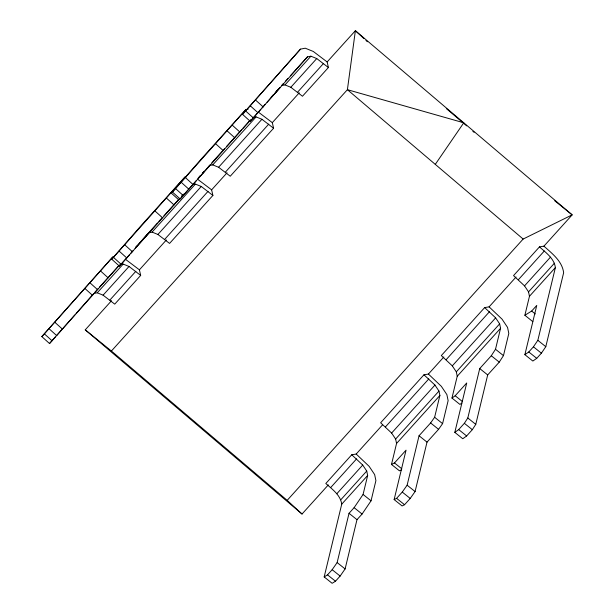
<?xml version="1.0" encoding="UTF-8"?>
<svg xmlns="http://www.w3.org/2000/svg" width="614" height="614" viewBox="0 0 614 614"><rect width="100%" height="100%" fill="white"/><g stroke="black" fill="none" stroke-linecap="round" stroke-linejoin="round"><path stroke-width="0.92" d="M356.189 454.045L369.129 466.325L374.647 474.584L375.906 480.639L371.04 500.824L362.076 514.041L356.987 519.674L345.106 568.94L340.125 576.07L335.482 581.22L332.136 583.3L324.177 576.93L341.729 504.178C340.547 495.037 332.189 489.258 325.811 483.494L351.745 454.774L356.189 454.045L382.514 424.896M324.177 576.93L327.515 574.85L332.166 569.7L337.14 562.57L349.028 513.304L354.117 507.663L363.081 494.454L367.656 475.459L366.742 471.053L362.728 465.051L351.745 454.774M401.702 469.695L399.453 470.815L391.486 464.445L396.552 443.469L395.631 439.064L391.617 433.054L380.634 422.777L423.967 374.793L428.418 374.056L443.838 356.987M428.418 374.056L441.359 386.344L446.877 394.602L448.136 400.658L442.587 423.637L438.573 429.332L427.014 442.134L415.087 491.561L410.221 498.445L404.557 504.723L402.093 505.951L394.134 499.581L406.054 450.154L394.495 462.948L391.486 464.445M394.134 499.581L396.59 498.353L402.262 492.075L407.128 485.19L419.047 435.763L430.614 422.962L434.628 417.267L439.885 395.477L438.972 391.072L434.958 385.07L423.967 374.793M461.858 403.045L459.94 404.434L451.973 398.056L457.23 376.267L456.317 371.861L452.303 365.86L441.312 355.583L484.653 307.591L489.097 306.862L516.067 276.998M489.097 306.862L502.037 319.15L507.555 327.4L508.814 333.463L503.465 355.629L499.251 362.13L487.693 374.931L475.773 424.358L472.319 429.685L466.648 435.963L462.772 438.749L454.813 432.379L466.74 382.952L455.181 395.754L451.973 398.056M454.813 432.379L458.689 429.585L464.361 423.307L467.807 417.988L479.734 368.561L491.292 355.759L495.506 349.259L500.571 328.275L499.65 323.87L495.636 317.868L484.653 307.591M532.837 321.652L524.878 315.281L529.46 296.286L528.547 291.88L524.533 285.878L513.542 275.602L539.476 246.882L543.927 246.153L572.164 214.877L355.383 30.7L327.139 61.937L328.406 67.525L302.472 96.245L290.821 87.28L284.98 84.909L281.511 85.584L283.407 83.489M543.927 246.153C552.04 253.49 562.263 261.157 563.637 272.746L545.8 346.687L541.394 353.188L536.743 358.338L532.837 361.047L524.878 354.677L536.759 305.411L531.67 311.045L524.878 315.281M524.878 354.677L528.784 351.968L533.436 346.818L537.841 340.317L555.394 267.566C554.212 258.433 545.854 252.646 539.476 246.882M435.28 164.375L463.77 122.792L347.401 89.682L111.41 351.024L85.246 329.848L111.548 300.683M99.468 287.175L119.078 265.463L49.527 343.541L41.836 336.618L112.746 257.02L114.342 256.713M41.836 336.618L112.746 257.02M179.94 198.345L119.423 266.138L111.74 259.215L141.642 225.031L184.975 177.039L186.564 176.732M111.74 259.215L184.975 177.039M250.19 120.329L180.102 198.944L172.419 192.021L202.321 157.829L245.654 109.837L248.048 109.376M172.419 192.021L245.654 109.837M328.406 67.525L316.755 58.56L310.914 56.196L307.445 56.872L250.22 121.288L242.538 114.365L300.484 49.128L305.258 48.199L313.293 51.461L327.139 61.937M242.538 114.365L300.484 49.128M49.527 343.541L55.214 337.101M56.48 335.674L74.808 314.936M76.075 313.501L93.773 293.484L97.25 292.801L103.091 295.173L114.741 304.137L140.675 275.417L139.409 269.83L125.555 259.354M157.522 222.89L135.84 247.204L136.884 246.068M119.423 266.138L129.439 254.802M130.698 253.382L133.2 250.55M135.08 248.424L149.486 232.13L143.062 239.237M181.836 196.204L183.732 194.062M197.923 178.421L200.448 175.566M202.336 173.424L204.232 171.283M180.102 198.944L196.388 180.516M198.268 178.39L210.165 164.928L206.312 169.195M273.606 94.533L271.173 97.281L273.169 95.139M276.039 91.778L278.472 89.03M250.22 121.288L260.835 109.284M262.086 107.872L265.21 104.334M267.082 102.216L280.191 87.388L275.103 93.021M95.04 292.08L98.202 288.58M158.796 221.477L161.981 217.947M163.892 215.829L179.188 198.89M181.736 196.073L183.01 194.661M211.83 162.748L224.578 148.634M226.489 146.516L241.786 129.577M243.06 128.165L250.704 119.699M285.303 81.386L287.836 78.584M290.361 75.783L307.445 56.872M139.854 242.799L141.78 240.665M198.606 177.73L200.532 175.596M202.459 173.463L204.385 171.329M97.25 292.801L123.184 264.089L129.024 266.461L140.675 275.417M152.072 232.092L195.405 184.1L201.254 186.472L212.897 195.436L169.564 243.42L157.913 234.464L152.072 232.092L148.603 232.767M212.751 164.897L256.092 116.906L261.932 119.277L273.583 128.234L230.25 176.226L218.599 167.269L212.751 164.897L209.282 165.573M284.98 84.909L310.914 56.196M103.091 295.173L129.024 266.461M157.913 234.464L201.254 186.472M218.599 167.269L261.932 119.277M290.821 87.28L316.755 58.56M109.906 300.023L135.84 271.304M164.729 239.314L208.062 191.322M225.407 172.112L268.748 124.128M297.637 92.131L323.57 63.411M139.409 269.83L166.371 239.967M212.897 195.436L211.63 189.849L227.05 172.772M273.583 128.234L272.317 122.647L299.279 92.783M111.41 351.024L287.175 500.356L523.143 239.046L572.164 214.877L554.718 200.77M85.246 329.848L302.019 514.033L328.329 484.891M330.647 487.6L356.58 458.881M385.469 426.891L428.81 378.899M446.155 359.689L489.488 311.705M518.377 279.708L544.311 250.988M336.794 493.771L362.728 465.051M391.617 433.054L434.958 385.07M452.303 365.86L495.636 317.868M524.533 285.878L550.459 257.159M340.808 499.773L366.742 471.053M395.631 439.064L438.972 391.072M456.317 371.861L499.65 323.87M528.547 291.88L554.473 263.16M341.729 504.178L367.656 475.459M396.552 443.469L439.885 395.477M457.23 376.267L500.571 328.275M529.46 296.286L555.394 267.566M253.482 117.412L256.092 116.906M192.804 184.607L195.405 184.1M119.707 264.764L123.184 264.089M472.864 131.465L474.069 132.263M258.463 112.17L272.317 122.647M197.785 179.372L211.63 189.849M531.67 311.045L535.285 313.946M537.841 340.317L545.8 346.687M533.436 346.818L541.394 353.188M528.784 351.968L536.743 358.338M495.506 349.259L503.465 355.629M491.292 355.759L499.251 362.13M479.734 368.561L487.693 374.931M455.181 395.754L462.419 401.548M467.807 417.988L475.773 424.358M464.361 423.307L472.319 429.685M458.689 429.585L466.648 435.963M434.628 417.267L442.587 423.637M430.614 422.962L438.573 429.332M419.047 435.763L427.014 442.134M394.495 462.948L401.733 468.743M407.128 485.19L415.087 491.561M402.262 492.075L410.221 498.445M396.59 498.353L404.557 504.723M363.081 494.454L371.04 500.824M354.117 507.663L362.076 514.041M349.028 513.304L356.987 519.674M337.14 562.57L345.106 568.94M332.166 569.7L340.125 576.07M327.515 574.85L335.482 581.22M446.332 108.586L466.671 125.87M523.143 239.046L347.401 89.682L355.383 30.7L363.841 38.498M255.508 100.005L263.191 106.928M250.289 105.815L257.972 112.738M245.638 110.965L253.321 117.888M232.176 125.095L239.859 132.018M227.042 130.82L234.725 137.736M215.476 143.615L223.166 150.537M185.413 177.63L193.095 184.553M181.214 182.312L188.897 189.235M175.543 188.59L183.225 195.513M170.999 192.85L178.682 199.773M166.356 198.015L174.038 204.938M154.797 210.817L162.48 217.74M124.734 244.825L132.417 251.748M119.116 251.08L126.799 257.995M113.444 257.358L121.127 264.273M100.473 270.912L108.156 277.835M89.867 282.724L97.549 289.647M84.77 288.357L92.461 295.28M54.807 322.258L62.49 329.181M49.02 328.697L56.703 335.62M44.369 333.847L52.052 340.77M365.959 40.44L367.364 41.744M287.175 500.356L302.019 514.033"/></g></svg>
